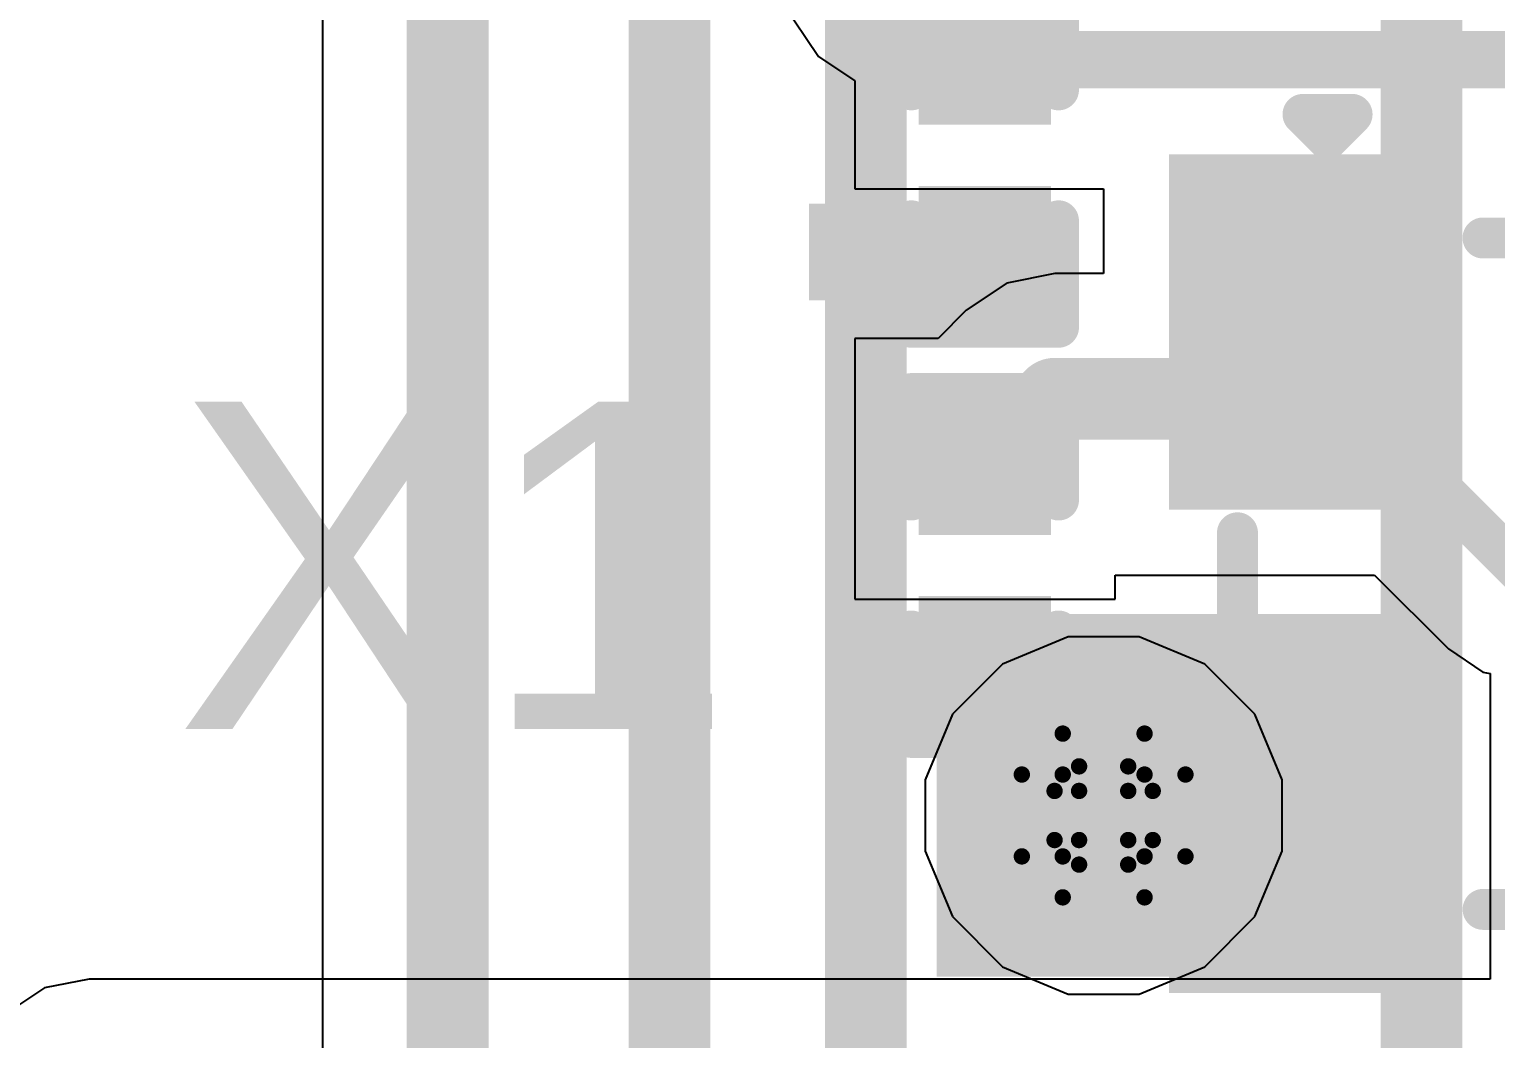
# Model space of a CAD drawing. Header units: inches. Extents: x -3 to 5259, y -3 to 5282.
# Drawn here: x 5.251 to 9.803, y 43.437 to 46.568 of the extents above; entities that cross this region are included whole.
import ezdxf

# ---------------------------------------------------------------- set-up
doc = ezdxf.new("R2010")
doc.units = ezdxf.units.IN
for name, color, linetype in [('Bottom Layer', 5, 'Continuous'), ('Bottom Solder', 6, 'Continuous'), ('Drill Drawing', 1, 'Continuous'), ('Layer 1', 16, 'Continuous'), ('Layer 2', 76, 'Continuous'), ('Top Layer', 1, 'Continuous'), ('Top Overlay', 2, 'Continuous'), ('Top Paste', 8, 'Continuous'), ('Top Solder', 216, 'Continuous'), ('Via Holes', 16, 'Continuous')]:
    doc.layers.add(name, color=color, linetype=linetype)
doc.styles.add('Arial', font='', dxfattribs={"height": 0.2})
doc.styles.get('Arial').set_extended_font_data('Arial')

# ---------------------------------------------------------------- blocks, each defined once
blk = doc.blocks.new('SMD2016_4P_3')
at = {"layer": 'Top Layer'}
for points in [[(-1.2501, 0.1999), (-1.2501, 0.9999), (-0.2501, 0.9999), (-0.2501, 0.1999)], [(0.2501, 0.2), (0.2501, 1), (1.2501, 1), (1.2501, 0.2)], [(-1.2499, -1), (-1.2499, -0.2), (-0.2499, -0.2), (-0.2499, -1)], [(0.2501, -0.9999), (0.2501, -0.1999), (1.2501, -0.1999), (1.2501, -0.9999)]]:
    blk.add_hatch(color=1, dxfattribs=at).paths.add_polyline_path(points)
at = {"layer": 'Top Paste'}
for points in [[(-1.2501, 0.1999), (-1.2501, 0.9999), (-0.2501, 0.9999), (-0.2501, 0.1999)], [(0.2501, 0.2), (0.2501, 1), (1.2501, 1), (1.2501, 0.2)], [(-1.2499, -1), (-1.2499, -0.2), (-0.2499, -0.2), (-0.2499, -1)], [(0.2501, -0.9999), (0.2501, -0.1999), (1.2501, -0.1999), (1.2501, -0.9999)]]:
    blk.add_hatch(color=8, dxfattribs=at).paths.add_polyline_path(points)
at = {"layer": 'Top Solder'}
for points in [[(-1.3009, 0.1491), (-1.3009, 1.0507), (-0.1993, 1.0507), (-0.1993, 0.1491)], [(0.1993, 0.1492), (0.1993, 1.0508), (1.3009, 1.0508), (1.3009, 0.1492)], [(-1.3007, -1.0508), (-1.3007, -0.1492), (-0.1991, -0.1492), (-0.1991, -1.0508)], [(0.1993, -1.0507), (0.1993, -0.1491), (1.3009, -0.1491), (1.3009, -1.0507)]]:
    blk.add_hatch(color=216, dxfattribs=at).paths.add_polyline_path(points)
at = {"layer": 'Top Overlay'}
for points in [[(0.127, 0.8382, 0.127, 0.127, 0), (-0.127, 0.8382, 0.127, 0.127, 0)], [(-1.0414, -0.0762, 0.127, 0.127, 0), (-1.0414, 0.0762, 0.127, 0.127, 0)], [(1.0414, -0.076, 0.127, 0.127, 0), (1.0414, 0.0764, 0.127, 0.127, 0)], [(-1.3487, -0.5588, 0.127, 0.127, 0), (-1.4249, -0.4826, 0.127, 0.127, 0)], [(-1.4249, -0.635, 0.127, 0.127, 0), (-1.4249, -0.4826, 0.127, 0.127, 0)], [(-1.4249, -0.635, 0.127, 0.127, 0), (-1.3487, -0.5588, 0.127, 0.127, 0)], [(0.1271, -0.8384, 0.127, 0.127, 0), (-0.1269, -0.8384, 0.127, 0.127, 0)]]:
    blk.add_lwpolyline(points, format="xyseb", dxfattribs=at)
for points in [[(-0.1588, 0.8382, 0.0635, 0.0635, 1), (-0.0952, 0.8382, 0.0635, 0.0635, 1)], [(0.0952, 0.8382, 0.0635, 0.0635, 1), (0.1588, 0.8382, 0.0635, 0.0635, 1)], [(-1.0732, 0.0762, 0.0635, 0.0635, 1), (-1.0096, 0.0762, 0.0635, 0.0635, 1)], [(1.0097, 0.0764, 0.0635, 0.0635, 1), (1.0732, 0.0764, 0.0635, 0.0635, 1)], [(-1.0732, -0.0762, 0.0635, 0.0635, 1), (-1.0096, -0.0762, 0.0635, 0.0635, 1)], [(1.0097, -0.076, 0.0635, 0.0635, 1), (1.0732, -0.076, 0.0635, 0.0635, 1)], [(-1.4566, -0.4826, 0.0635, 0.0635, 1), (-1.3931, -0.4826, 0.0635, 0.0635, 1)], [(-1.4566, -0.4826, 0.0635, 0.0635, 1), (-1.3931, -0.4826, 0.0635, 0.0635, 1)], [(-1.3804, -0.5588, 0.0635, 0.0635, 1), (-1.3169, -0.5588, 0.0635, 0.0635, 1)], [(-1.3804, -0.5588, 0.0635, 0.0635, 1), (-1.3169, -0.5588, 0.0635, 0.0635, 1)], [(-1.4566, -0.635, 0.0635, 0.0635, 1), (-1.3931, -0.635, 0.0635, 0.0635, 1)], [(-1.4566, -0.635, 0.0635, 0.0635, 1), (-1.3931, -0.635, 0.0635, 0.0635, 1)], [(-0.1586, -0.8384, 0.0635, 0.0635, 1), (-0.0951, -0.8384, 0.0635, 0.0635, 1)], [(0.0954, -0.8384, 0.0635, 0.0635, 1), (0.1589, -0.8384, 0.0635, 0.0635, 1)]]:
    blk.add_lwpolyline(points, format="xyseb", close=True, dxfattribs=at)
blk = doc.blocks.new('C___0201_248')
at = {"layer": 'Top Layer'}
for points in [[(-0.45, 0.15), (-0.15, 0.15), (-0.15, -0.15), (-0.45, -0.15)], [(0.15, 0.15), (0.45, 0.15), (0.45, -0.15), (0.15, -0.15)]]:
    blk.add_hatch(color=1, dxfattribs=at).paths.add_polyline_path(points)
at = {"layer": 'Top Paste'}
for points in [[(-0.45, 0.15), (-0.15, 0.15), (-0.15, -0.15), (-0.45, -0.15)], [(0.15, 0.15), (0.45, 0.15), (0.45, -0.15), (0.15, -0.15)]]:
    blk.add_hatch(color=8, dxfattribs=at).paths.add_polyline_path(points)
at = {"layer": 'Top Solder'}
for points in [[(-0.505, 0.205), (-0.095, 0.205), (-0.095, -0.205), (-0.505, -0.205)], [(0.095, 0.205), (0.505, 0.205), (0.505, -0.205), (0.095, -0.205)]]:
    blk.add_hatch(color=216, dxfattribs=at).paths.add_polyline_path(points)
at = {"layer": 'Top Overlay'}
for points in [[(-0.5334, 0.2286, 0.127, 0.127, 0), (-0.2032, 0.2286, 0.127, 0.127, 0)], [(-0.5334, 0.2286, 0.127, 0.127, 0), (-0.5334, -0.2286, 0.127, 0.127, 0)], [(0.2032, 0.2286, 0.127, 0.127, 0), (0.5334, 0.2286, 0.127, 0.127, 0)], [(0.5334, 0.2286, 0.127, 0.127, 0), (0.5334, -0.2286, 0.127, 0.127, 0)], [(-0.5334, -0.2286, 0.127, 0.127, 0), (-0.2032, -0.2286, 0.127, 0.127, 0)], [(0.2032, -0.2286, 0.127, 0.127, 0), (0.5334, -0.2286, 0.127, 0.127, 0)]]:
    blk.add_lwpolyline(points, format="xyseb", dxfattribs=at)
for points in [[(-0.5651, 0.2286, 0.0635, 0.0635, 1), (-0.5016, 0.2286, 0.0635, 0.0635, 1)], [(-0.5651, 0.2286, 0.0635, 0.0635, 1), (-0.5016, 0.2286, 0.0635, 0.0635, 1)], [(-0.2349, 0.2286, 0.0635, 0.0635, 1), (-0.1714, 0.2286, 0.0635, 0.0635, 1)], [(0.1714, 0.2286, 0.0635, 0.0635, 1), (0.2349, 0.2286, 0.0635, 0.0635, 1)], [(0.5016, 0.2286, 0.0635, 0.0635, 1), (0.5651, 0.2286, 0.0635, 0.0635, 1)], [(0.5016, 0.2286, 0.0635, 0.0635, 1), (0.5651, 0.2286, 0.0635, 0.0635, 1)], [(-0.5651, -0.2286, 0.0635, 0.0635, 1), (-0.5016, -0.2286, 0.0635, 0.0635, 1)], [(-0.5651, -0.2286, 0.0635, 0.0635, 1), (-0.5016, -0.2286, 0.0635, 0.0635, 1)], [(-0.2349, -0.2286, 0.0635, 0.0635, 1), (-0.1714, -0.2286, 0.0635, 0.0635, 1)], [(0.1714, -0.2286, 0.0635, 0.0635, 1), (0.2349, -0.2286, 0.0635, 0.0635, 1)], [(0.5016, -0.2286, 0.0635, 0.0635, 1), (0.5651, -0.2286, 0.0635, 0.0635, 1)], [(0.5016, -0.2286, 0.0635, 0.0635, 1), (0.5651, -0.2286, 0.0635, 0.0635, 1)]]:
    blk.add_lwpolyline(points, format="xyseb", close=True, dxfattribs=at)
blk = doc.blocks.new('C___0201_251')
at = {"layer": 'Top Layer'}
for points in [[(-0.45, 0.15), (-0.15, 0.15), (-0.15, -0.15), (-0.45, -0.15)], [(0.15, 0.15), (0.45, 0.15), (0.45, -0.15), (0.15, -0.15)]]:
    blk.add_hatch(color=1, dxfattribs=at).paths.add_polyline_path(points)
at = {"layer": 'Top Paste'}
for points in [[(-0.45, 0.15), (-0.15, 0.15), (-0.15, -0.15), (-0.45, -0.15)], [(0.15, 0.15), (0.45, 0.15), (0.45, -0.15), (0.15, -0.15)]]:
    blk.add_hatch(color=8, dxfattribs=at).paths.add_polyline_path(points)
at = {"layer": 'Top Solder'}
for points in [[(-0.505, 0.205), (-0.095, 0.205), (-0.095, -0.205), (-0.505, -0.205)], [(0.095, 0.205), (0.505, 0.205), (0.505, -0.205), (0.095, -0.205)]]:
    blk.add_hatch(color=216, dxfattribs=at).paths.add_polyline_path(points)
at = {"layer": 'Top Overlay'}
for points in [[(-0.5334, 0.2286, 0.127, 0.127, 0), (-0.2032, 0.2286, 0.127, 0.127, 0)], [(-0.5334, 0.2286, 0.127, 0.127, 0), (-0.5334, -0.2286, 0.127, 0.127, 0)], [(0.2032, 0.2286, 0.127, 0.127, 0), (0.5334, 0.2286, 0.127, 0.127, 0)], [(0.5334, 0.2286, 0.127, 0.127, 0), (0.5334, -0.2286, 0.127, 0.127, 0)], [(-0.5334, -0.2286, 0.127, 0.127, 0), (-0.2032, -0.2286, 0.127, 0.127, 0)], [(0.2032, -0.2286, 0.127, 0.127, 0), (0.5334, -0.2286, 0.127, 0.127, 0)]]:
    blk.add_lwpolyline(points, format="xyseb", dxfattribs=at)
for points in [[(-0.5651, 0.2286, 0.0635, 0.0635, 1), (-0.5016, 0.2286, 0.0635, 0.0635, 1)], [(-0.5651, 0.2286, 0.0635, 0.0635, 1), (-0.5016, 0.2286, 0.0635, 0.0635, 1)], [(-0.2349, 0.2286, 0.0635, 0.0635, 1), (-0.1714, 0.2286, 0.0635, 0.0635, 1)], [(0.1714, 0.2286, 0.0635, 0.0635, 1), (0.2349, 0.2286, 0.0635, 0.0635, 1)], [(0.5016, 0.2286, 0.0635, 0.0635, 1), (0.5651, 0.2286, 0.0635, 0.0635, 1)], [(0.5016, 0.2286, 0.0635, 0.0635, 1), (0.5651, 0.2286, 0.0635, 0.0635, 1)], [(-0.5651, -0.2286, 0.0635, 0.0635, 1), (-0.5016, -0.2286, 0.0635, 0.0635, 1)], [(-0.5651, -0.2286, 0.0635, 0.0635, 1), (-0.5016, -0.2286, 0.0635, 0.0635, 1)], [(-0.2349, -0.2286, 0.0635, 0.0635, 1), (-0.1714, -0.2286, 0.0635, 0.0635, 1)], [(0.1714, -0.2286, 0.0635, 0.0635, 1), (0.2349, -0.2286, 0.0635, 0.0635, 1)], [(0.5016, -0.2286, 0.0635, 0.0635, 1), (0.5651, -0.2286, 0.0635, 0.0635, 1)], [(0.5016, -0.2286, 0.0635, 0.0635, 1), (0.5651, -0.2286, 0.0635, 0.0635, 1)]]:
    blk.add_lwpolyline(points, format="xyseb", close=True, dxfattribs=at)

msp = doc.modelspace()

# ---------------------------------------------------------------- hatches: boundary and pattern name
at = {"layer": 'Bottom Layer'}
h = msp.add_hatch(color=5, dxfattribs=at)
edge = h.paths.add_edge_path()
edge.add_arc((8.5858, 44.1291), 0.3, 0, 360)
at = {"layer": 'Bottom Solder'}
h = msp.add_hatch(color=6, dxfattribs=at)
edge = h.paths.add_edge_path()
edge.add_arc((8.5858, 44.1291), 0.4016, 0, 360)
at = {"layer": 'Layer 1'}
h = msp.add_hatch(color=16, dxfattribs=at)
edge = h.paths.add_edge_path()
edge.add_arc((8.5858, 44.1291), 0.3, 0, 360)
at = {"layer": 'Layer 2'}
h = msp.add_hatch(color=76, dxfattribs=at)
edge = h.paths.add_edge_path()
edge.add_arc((8.5858, 44.1291), 0.3, 0, 360)
at = {"layer": 'Top Layer'}
for points in [[(7.6708, 45.727), (8.3671, 45.727), (8.3671, 46.027), (7.6708, 46.027)], [(8.0671, 43.6291), (9.6397, 43.6291), (9.6397, 44.7546), (8.0671, 44.7546)], [(9.3411, 44.4251), (8.5765, 44.4251), (8.5765, 43.8341), (9.3411, 43.8341)]]:
    msp.add_hatch(color=1, dxfattribs=at).paths.add_polyline_path(points)
h = msp.add_hatch(color=1, dxfattribs=at)
edge = h.paths.add_edge_path()
edge.add_arc((8.5858, 44.1291), 0.3, 0, 360)
at = {"layer": 'Top Solder'}
h = msp.add_hatch(color=216, dxfattribs=at)
edge = h.paths.add_edge_path()
edge.add_arc((8.5858, 44.1291), 0.4016, 0, 360)
at = {"layer": 'Via Holes'}
h = msp.add_hatch(color=7, dxfattribs=at)
edge = h.paths.add_edge_path()
edge.add_arc((8.5858, 44.1291), 0.15, 0, 360)

# ---------------------------------------------------------------- linework, layer by layer
at = {"layer": 'Bottom Layer'}
for p, q in [((8.4756, 44.6831), (8.272, 44.5988)), ((8.696, 44.6831), (8.4756, 44.6831)), ((8.8996, 44.5988), (8.696, 44.6831)), ((8.272, 44.5988), (8.1162, 44.4429)), ((9.0555, 44.4429), (8.8996, 44.5988)), ((8.1162, 44.4429), (8.0318, 44.2393)), ((9.1398, 44.2393), (9.0555, 44.4429)), ((8.0318, 44.2393), (8.0318, 44.0189)), ((9.1398, 44.0189), (9.1398, 44.2393)), ((8.0318, 44.0189), (8.1162, 43.8153)), ((9.0555, 43.8153), (9.1398, 44.0189)), ((8.1162, 43.8153), (8.272, 43.6594)), ((8.8996, 43.6594), (9.0555, 43.8153)), ((8.272, 43.6594), (8.4756, 43.5751)), ((8.696, 43.5751), (8.8996, 43.6594)), ((8.4756, 43.5751), (8.696, 43.5751))]:
    msp.add_line(p, q, dxfattribs=at)
at = {"layer": 'Drill Drawing'}
for points in [[(8.4588, 44.2561, 0.0508, 0.0508, 0), (8.4588, 44.3831, 0.0508, 0.0508, 0)], [(8.4588, 44.3831, 0.0508, 0.0508, 0), (8.7128, 44.3831, 0.0508, 0.0508, 0)], [(8.7128, 44.2561, 0.0508, 0.0508, 0), (8.7128, 44.3831, 0.0508, 0.0508, 0)], [(8.5096, 44.2053, 0.0508, 0.0508, 0), (8.5096, 44.2815, 0.0508, 0.0508, 0)], [(8.5096, 44.2815, 0.0508, 0.0508, 0), (8.662, 44.2815, 0.0508, 0.0508, 0)], [(8.662, 44.2053, 0.0508, 0.0508, 0), (8.662, 44.2815, 0.0508, 0.0508, 0)], [(8.3318, 44.0021, 0.0508, 0.0508, 0), (8.3318, 44.2561, 0.0508, 0.0508, 0)], [(8.3318, 44.2561, 0.0508, 0.0508, 0), (8.4588, 44.2561, 0.0508, 0.0508, 0)], [(8.7128, 44.2561, 0.0508, 0.0508, 0), (8.8398, 44.2561, 0.0508, 0.0508, 0)], [(8.8398, 44.0021, 0.0508, 0.0508, 0), (8.8398, 44.2561, 0.0508, 0.0508, 0)], [(8.4334, 44.0529, 0.0508, 0.0508, 0), (8.4334, 44.2053, 0.0508, 0.0508, 0)], [(8.4334, 44.2053, 0.0508, 0.0508, 0), (8.5096, 44.2053, 0.0508, 0.0508, 0)], [(8.662, 44.2053, 0.0508, 0.0508, 0), (8.7382, 44.2053, 0.0508, 0.0508, 0)], [(8.7382, 44.0529, 0.0508, 0.0508, 0), (8.7382, 44.2053, 0.0508, 0.0508, 0)], [(8.4334, 44.0529, 0.0508, 0.0508, 0), (8.5096, 44.0529, 0.0508, 0.0508, 0)], [(8.5096, 43.9767, 0.0508, 0.0508, 0), (8.5096, 44.0529, 0.0508, 0.0508, 0)], [(8.662, 44.0529, 0.0508, 0.0508, 0), (8.7382, 44.0529, 0.0508, 0.0508, 0)], [(8.662, 43.9767, 0.0508, 0.0508, 0), (8.662, 44.0529, 0.0508, 0.0508, 0)], [(8.3318, 44.0021, 0.0508, 0.0508, 0), (8.4588, 44.0021, 0.0508, 0.0508, 0)], [(8.4588, 43.8751, 0.0508, 0.0508, 0), (8.4588, 44.0021, 0.0508, 0.0508, 0)], [(8.7128, 44.0021, 0.0508, 0.0508, 0), (8.8398, 44.0021, 0.0508, 0.0508, 0)], [(8.7128, 43.8751, 0.0508, 0.0508, 0), (8.7128, 44.0021, 0.0508, 0.0508, 0)], [(8.5096, 43.9767, 0.0508, 0.0508, 0), (8.662, 43.9767, 0.0508, 0.0508, 0)], [(8.4588, 43.8751, 0.0508, 0.0508, 0), (8.7128, 43.8751, 0.0508, 0.0508, 0)]]:
    msp.add_lwpolyline(points, format="xyseb", dxfattribs=at)
for points in [[(8.4461, 44.3831, 0.0254, 0.0254, 1), (8.4715, 44.3831, 0.0254, 0.0254, 1)], [(8.4461, 44.3831, 0.0254, 0.0254, 1), (8.4715, 44.3831, 0.0254, 0.0254, 1)], [(8.7001, 44.3831, 0.0254, 0.0254, 1), (8.7255, 44.3831, 0.0254, 0.0254, 1)], [(8.7001, 44.3831, 0.0254, 0.0254, 1), (8.7255, 44.3831, 0.0254, 0.0254, 1)], [(8.4969, 44.2815, 0.0254, 0.0254, 1), (8.5223, 44.2815, 0.0254, 0.0254, 1)], [(8.4969, 44.2815, 0.0254, 0.0254, 1), (8.5223, 44.2815, 0.0254, 0.0254, 1)], [(8.6493, 44.2815, 0.0254, 0.0254, 1), (8.6747, 44.2815, 0.0254, 0.0254, 1)], [(8.6493, 44.2815, 0.0254, 0.0254, 1), (8.6747, 44.2815, 0.0254, 0.0254, 1)], [(8.3191, 44.2561, 0.0254, 0.0254, 1), (8.3445, 44.2561, 0.0254, 0.0254, 1)], [(8.3191, 44.2561, 0.0254, 0.0254, 1), (8.3445, 44.2561, 0.0254, 0.0254, 1)], [(8.4461, 44.2561, 0.0254, 0.0254, 1), (8.4715, 44.2561, 0.0254, 0.0254, 1)], [(8.4461, 44.2561, 0.0254, 0.0254, 1), (8.4715, 44.2561, 0.0254, 0.0254, 1)], [(8.7001, 44.2561, 0.0254, 0.0254, 1), (8.7255, 44.2561, 0.0254, 0.0254, 1)], [(8.7001, 44.2561, 0.0254, 0.0254, 1), (8.7255, 44.2561, 0.0254, 0.0254, 1)], [(8.8271, 44.2561, 0.0254, 0.0254, 1), (8.8525, 44.2561, 0.0254, 0.0254, 1)], [(8.8271, 44.2561, 0.0254, 0.0254, 1), (8.8525, 44.2561, 0.0254, 0.0254, 1)], [(8.4207, 44.2053, 0.0254, 0.0254, 1), (8.4461, 44.2053, 0.0254, 0.0254, 1)], [(8.4207, 44.2053, 0.0254, 0.0254, 1), (8.4461, 44.2053, 0.0254, 0.0254, 1)], [(8.4969, 44.2053, 0.0254, 0.0254, 1), (8.5223, 44.2053, 0.0254, 0.0254, 1)], [(8.4969, 44.2053, 0.0254, 0.0254, 1), (8.5223, 44.2053, 0.0254, 0.0254, 1)], [(8.6493, 44.2053, 0.0254, 0.0254, 1), (8.6747, 44.2053, 0.0254, 0.0254, 1)], [(8.6493, 44.2053, 0.0254, 0.0254, 1), (8.6747, 44.2053, 0.0254, 0.0254, 1)], [(8.7255, 44.2053, 0.0254, 0.0254, 1), (8.7509, 44.2053, 0.0254, 0.0254, 1)], [(8.7255, 44.2053, 0.0254, 0.0254, 1), (8.7509, 44.2053, 0.0254, 0.0254, 1)], [(8.4207, 44.0529, 0.0254, 0.0254, 1), (8.4461, 44.0529, 0.0254, 0.0254, 1)], [(8.4207, 44.0529, 0.0254, 0.0254, 1), (8.4461, 44.0529, 0.0254, 0.0254, 1)], [(8.4969, 44.0529, 0.0254, 0.0254, 1), (8.5223, 44.0529, 0.0254, 0.0254, 1)], [(8.4969, 44.0529, 0.0254, 0.0254, 1), (8.5223, 44.0529, 0.0254, 0.0254, 1)], [(8.6493, 44.0529, 0.0254, 0.0254, 1), (8.6747, 44.0529, 0.0254, 0.0254, 1)], [(8.6493, 44.0529, 0.0254, 0.0254, 1), (8.6747, 44.0529, 0.0254, 0.0254, 1)], [(8.7255, 44.0529, 0.0254, 0.0254, 1), (8.7509, 44.0529, 0.0254, 0.0254, 1)], [(8.7255, 44.0529, 0.0254, 0.0254, 1), (8.7509, 44.0529, 0.0254, 0.0254, 1)], [(8.3191, 44.0021, 0.0254, 0.0254, 1), (8.3445, 44.0021, 0.0254, 0.0254, 1)], [(8.3191, 44.0021, 0.0254, 0.0254, 1), (8.3445, 44.0021, 0.0254, 0.0254, 1)], [(8.4461, 44.0021, 0.0254, 0.0254, 1), (8.4715, 44.0021, 0.0254, 0.0254, 1)], [(8.4461, 44.0021, 0.0254, 0.0254, 1), (8.4715, 44.0021, 0.0254, 0.0254, 1)], [(8.7001, 44.0021, 0.0254, 0.0254, 1), (8.7255, 44.0021, 0.0254, 0.0254, 1)], [(8.7001, 44.0021, 0.0254, 0.0254, 1), (8.7255, 44.0021, 0.0254, 0.0254, 1)], [(8.8271, 44.0021, 0.0254, 0.0254, 1), (8.8525, 44.0021, 0.0254, 0.0254, 1)], [(8.8271, 44.0021, 0.0254, 0.0254, 1), (8.8525, 44.0021, 0.0254, 0.0254, 1)], [(8.4969, 43.9767, 0.0254, 0.0254, 1), (8.5223, 43.9767, 0.0254, 0.0254, 1)], [(8.4969, 43.9767, 0.0254, 0.0254, 1), (8.5223, 43.9767, 0.0254, 0.0254, 1)], [(8.6493, 43.9767, 0.0254, 0.0254, 1), (8.6747, 43.9767, 0.0254, 0.0254, 1)], [(8.6493, 43.9767, 0.0254, 0.0254, 1), (8.6747, 43.9767, 0.0254, 0.0254, 1)], [(8.4461, 43.8751, 0.0254, 0.0254, 1), (8.4715, 43.8751, 0.0254, 0.0254, 1)], [(8.4461, 43.8751, 0.0254, 0.0254, 1), (8.4715, 43.8751, 0.0254, 0.0254, 1)], [(8.7001, 43.8751, 0.0254, 0.0254, 1), (8.7255, 43.8751, 0.0254, 0.0254, 1)], [(8.7001, 43.8751, 0.0254, 0.0254, 1), (8.7255, 43.8751, 0.0254, 0.0254, 1)]]:
    msp.add_lwpolyline(points, format="xyseb", close=True, dxfattribs=at)
at = {"layer": 'Layer 2'}
msp.add_line((6.161, 49.2536), (6.161, 43.2265), dxfattribs=at)
for points in [[(7.238, 39.6324, 0.254, 0.254, 0), (7.238, 75.6573, 0.254, 0.254, 0)], [(7.8476, 40.6424, 0.254, 0.254, 0), (7.8476, 75.5086, 0.254, 0.254, 0)], [(9.5722, 33.5316, 0.254, 0.254, 0), (9.5722, 74.7446, 0.254, 0.254, 0)], [(6.5495, 27.3341, 0.254, 0.254, 0), (6.5495, 49.6486, 0.254, 0.254, 0)]]:
    msp.add_lwpolyline(points, format="xyseb", dxfattribs=at)
at = {"layer": 'Top Layer'}
for p, q in [((7.5884, 46.6515), (7.7007, 46.4835)), ((7.7007, 46.4835), (7.8131, 46.4084)), ((7.8131, 46.4084), (7.8131, 46.073)), ((7.8131, 46.073), (8.5856, 46.073)), ((8.5856, 46.073), (8.5856, 45.8101)), ((8.4342, 45.8101), (8.2856, 45.7806)), ((8.5856, 45.8101), (8.4342, 45.8101)), ((8.2856, 45.7806), (8.1595, 45.6964)), ((8.1595, 45.6964), (8.0717, 45.6086)), ((8.0717, 45.6086), (7.8131, 45.6086)), ((7.8131, 45.6086), (7.8131, 44.8006)), ((8.6211, 44.8006), (8.6211, 44.8751)), ((8.6211, 44.8751), (9.4266, 44.8751)), ((9.4266, 44.8751), (9.6561, 44.6457)), ((7.8131, 44.8006), (8.6211, 44.8006)), ((9.6561, 44.6457), (9.7632, 44.5741)), ((9.7632, 44.5741), (9.7856, 44.5696)), ((9.7856, 44.5696), (9.7856, 43.6218)), ((5.4367, 43.6218), (5.2979, 43.5942)), ((9.7856, 43.6218), (5.4367, 43.6218)), ((5.2979, 43.5942), (5.1803, 43.5156))]:
    msp.add_line(p, q, dxfattribs=at)
for points in [[(8.2171, 46.477, 0.1778, 0.1778, 0), (8.2171, 47.5303, 0.1778, 0.1778, 0)], [(8.2327, 46.4738, 0.1778, 0.1778, 0), (15.2781, 46.4738, 0.1778, 0.1778, 0)], [(9.0322, 45.4217, 0.254, 0.254, 0), (9.2396, 45.6291, 0.254, 0.254, 0)], [(9.2396, 45.5291, 0.1397, 0.1397, 0), (9.8895, 44.8792, 0.1397, 0.1397, 0)], [(8.2171, 45.2046, 0.254, 0.254, 0), (8.4342, 45.4217, 0.254, 0.254, 0)], [(8.4342, 45.4217, 0.254, 0.254, 0), (9.0322, 45.4217, 0.254, 0.254, 0)]]:
    msp.add_lwpolyline(points, format="xyseb", dxfattribs=at)
for points in [[(8.1726, 46.477, 0.0889, 0.0889, 1), (8.2615, 46.477, 0.0889, 0.0889, 1)], [(8.1882, 46.4738, 0.0889, 0.0889, 1), (8.2771, 46.4738, 0.0889, 0.0889, 1)], [(9.1761, 45.6291, 0.127, 0.127, 1), (9.3031, 45.6291, 0.127, 0.127, 1)], [(9.2047, 45.5291, 0.0698, 0.0698, 1), (9.2745, 45.5291, 0.0698, 0.0698, 1)], [(8.3707, 45.4217, 0.127, 0.127, 1), (8.4977, 45.4217, 0.127, 0.127, 1)], [(8.3707, 45.4217, 0.127, 0.127, 1), (8.4977, 45.4217, 0.127, 0.127, 1)], [(8.9687, 45.4217, 0.127, 0.127, 1), (9.0957, 45.4217, 0.127, 0.127, 1)], [(8.9687, 45.4217, 0.127, 0.127, 1), (9.0957, 45.4217, 0.127, 0.127, 1)], [(8.1536, 45.2046, 0.127, 0.127, 1), (8.2806, 45.2046, 0.127, 0.127, 1)]]:
    msp.add_lwpolyline(points, format="xyseb", close=True, dxfattribs=at)

# ---------------------------------------------------------------- block references
for name, p, rotation in [('C___0201_248', (8.2171, 46.177), 90), ('SMD2016_4P_3', (9.8396, 44.8792), 270), ('C___0201_251', (8.2171, 44.9046), 90)]:
    msp.add_blockref(name, p, dxfattribs=dict(rotation=rotation))

# ---------------------------------------------------------------- texts
at = {"layer": 'Top Overlay', "style": 'Arial'}
msp.add_text('X1', height=1.016, dxfattribs=at).set_placement((5.7031, 44.3969))

doc.saveas('drawing.dxf')
